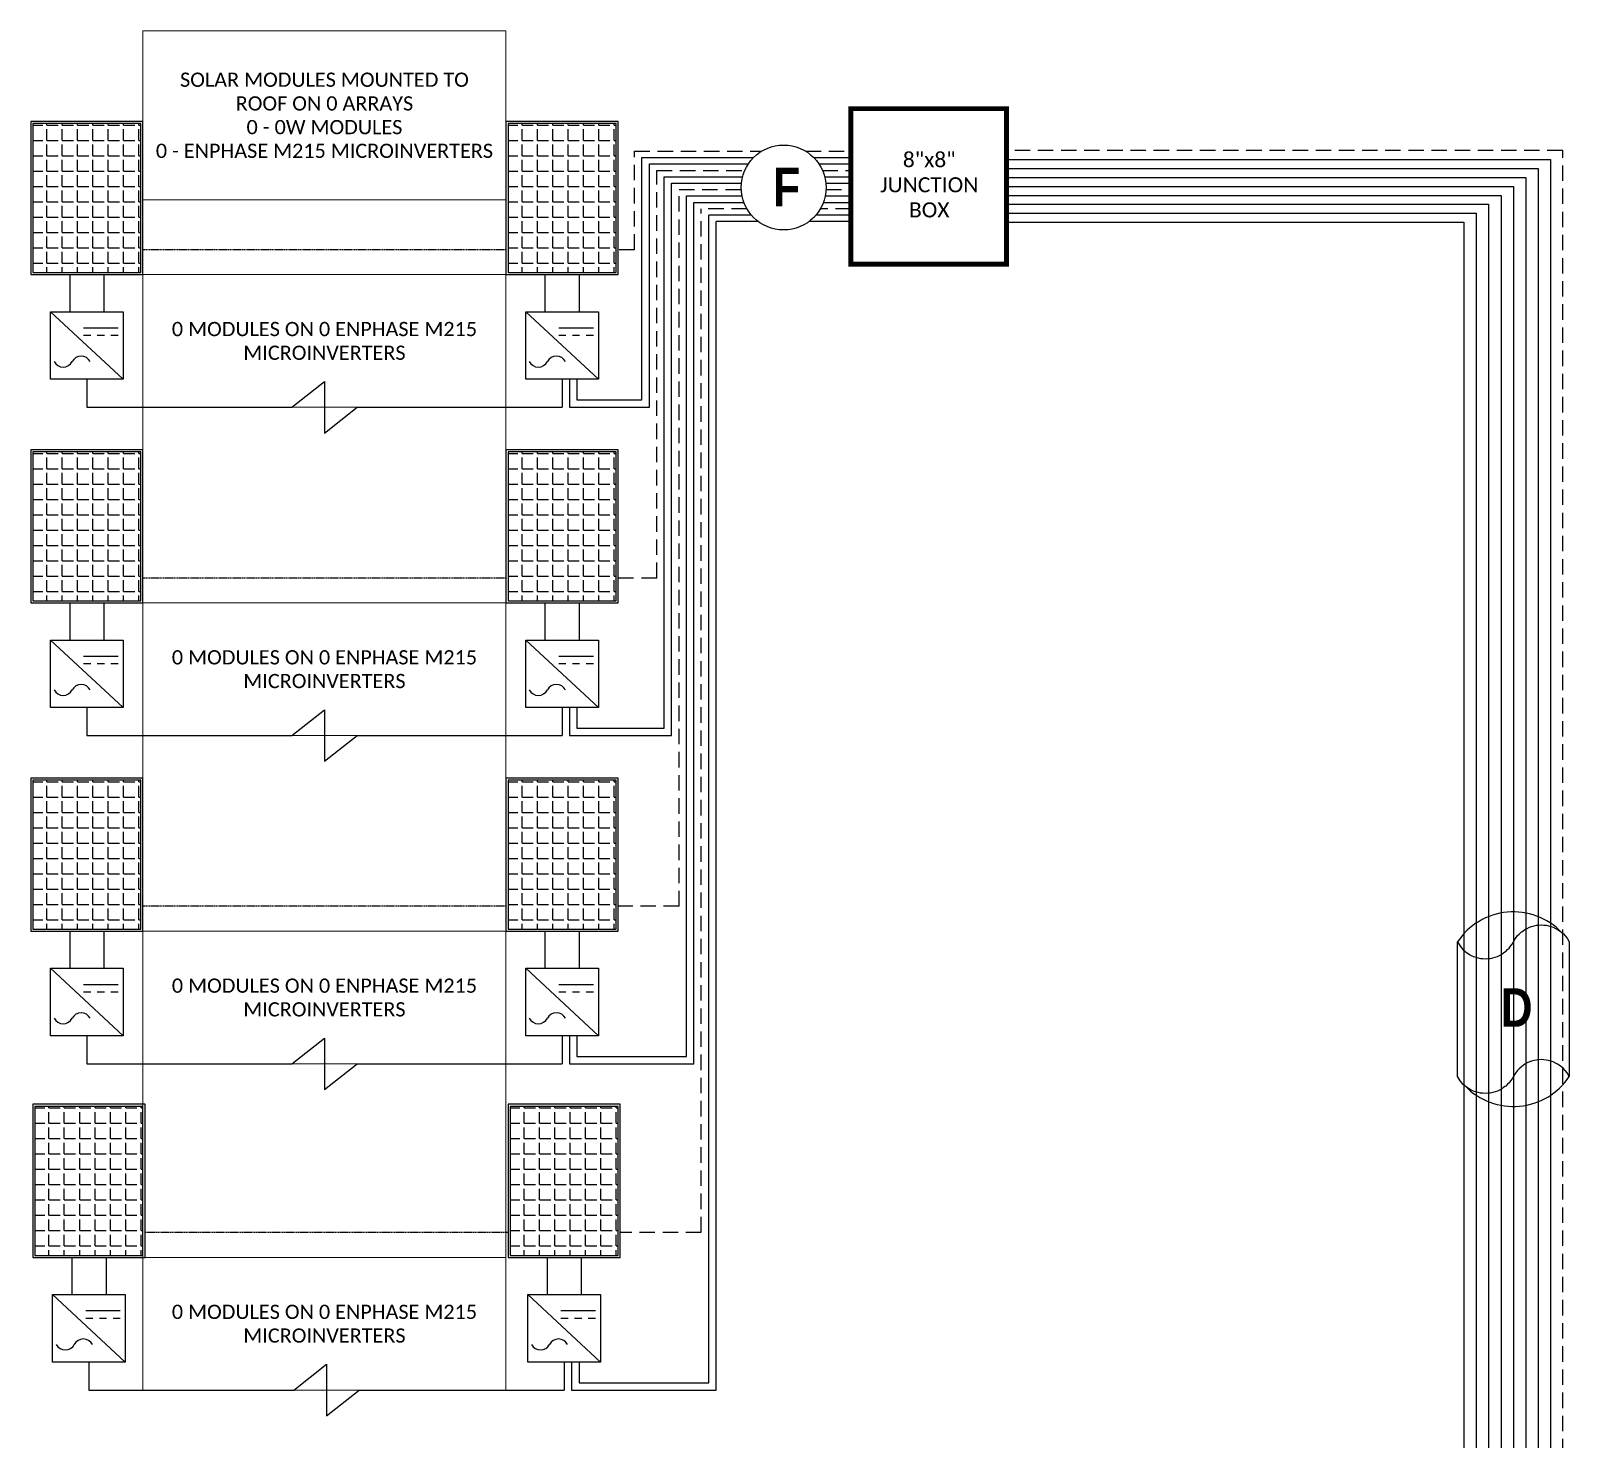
# Model space of a CAD drawing. Header units: feet. Extents: x 24463 to 25062, y 15298 to 15875.
# Drawn here: x 24687.9 to 25061.5, y 15532.8 to 15874.9 of the extents above; entities that cross this region are included whole.
import ezdxf

# ---------------------------------------------------------------- set-up
doc = ezdxf.new("R2010")
doc.units = ezdxf.units.FT
doc.header["$MEASUREMENT"] = 0
doc.linetypes.add('HIDDEN', pattern=[0.375, 0.25, -0.125])
doc.layers.add('TEXT', color=7, linetype='Continuous')
doc.styles.add('ONE LINE TXT', font='techb___.ttf')
doc.styles.get("Standard").update_dxf_attribs({"font": 'calibri.ttf'})

# ---------------------------------------------------------------- blocks, each defined once
blk = doc.blocks.new('*T27')
at = {"layer": 'Defpoints', "color": 8, "linetype": 'ByBlock', "lineweight": 0, "transparency": 16777216}
for p, q in [((0, 0), (88.16, 0)), ((0, 0), (0, -330.21)), ((88.16, 0), (88.16, -330.21)), ((0, -41.08), (88.16, -41.08)), ((0, -59.24), (88.16, -59.24)), ((0, -91.46), (88.16, -91.46)), ((0, -138.99), (88.16, -138.99)), ((0, -171.21), (88.16, -171.21)), ((0, -218.74), (88.16, -218.74)), ((0, -250.97), (88.16, -250.97)), ((0, -297.99), (88.16, -297.99)), ((0, -330.21), (88.16, -330.21))]:
    blk.add_line(p, q, dxfattribs=at)
at = {"color": 0, "linetype": 'Continuous', "transparency": 16777216, "char_height": 3.4544, "width": 83.574, "attachment_point": 5}
for s, insert in [('{\\fCalibri|b0|i0|c0;SOLAR MODULES MOUNTED TO ROOF ON 0 ARRAYS^J0 - 0W MODULES^J0 - ENPHASE M215 MICROINVERTERS', (44.08, -20.54)), ('{\\fCalibri|b0|i0|c0;', (44.08, -50.16)), ('{\\fCalibri|b0|i0|c0;0 MODULES ON 0 ENPHASE M215 MICROINVERTERS', (44.08, -75.35)), ('{\\fCalibri|b0|i0|c0;', (44.08, -115.23)), ('{\\fCalibri|b0|i0|c0;0 MODULES ON 0 ENPHASE M215 MICROINVERTERS', (44.08, -155.1)), ('{\\fCalibri|b0|i0|c0;', (44.08, -194.98)), ('{\\fCalibri|b0|i0|c0;0 MODULES ON 0 ENPHASE M215 MICROINVERTERS', (44.08, -234.86)), ('{\\fCalibri|b0|i0|c0;', (44.08, -274.48)), ('{\\fCalibri|b0|i0|c0;0 MODULES ON 0 ENPHASE M215 MICROINVERTERS', (44.08, -314.1))]:
    blk.add_mtext(s, dxfattribs=dict(at, insert=insert))
blk = doc.blocks.new('8x8box')
at = {"lineweight": 50, "const_width": 1.19}
blk.add_lwpolyline([(37.78, 0), (0, 0), (0, 37.78), (37.78, 37.78)], close=True, dxfattribs=at)
at = {"color": 1, "insert": (19.03, 19.26), "char_height": 3.6576, "attachment_point": 5}
blk.add_mtext_dynamic_manual_height_columns('8"x8"  JUNCTION BOX ', width=0.4767, gutter_width=7.17, heights=[0], dxfattribs=at)
blk = doc.blocks.new('*U26')
at = {"color": 7}
blk.add_lwpolyline([(-13.57, 16.36), (-13.04, 15.49), (-13.04, 15.49), (-13.04, 15.49), (-12.57, 14.89), (-12.16, 14.45), (-11.78, 14.11), (-11.38, 13.79), (-10.75, 13.35), (-10.24, 13.08), (-9.69, 12.82), (-9.13, 12.62), (-8.55, 12.46), (-7.97, 12.35), (-7.39, 12.28), (-6.78, 12.25), (-6.19, 12.28), (-5.6, 12.35), (-5.02, 12.46), (-4.44, 12.62), (-3.89, 12.83), (-3.34, 13.07), (-2.82, 13.36), (-2.36, 13.66), (-2.04, 13.91), (-1.86, 14.05), (-1.39, 14.47), (-1.04, 14.86), (-0.68, 15.3), (-0.32, 15.8), (0, 16.36), (0.32, 16.92), (0.68, 17.42), (1.04, 17.86), (1.39, 18.25), (1.86, 18.67), (2.04, 18.81), (2.36, 19.05), (2.82, 19.36), (3.34, 19.64), (3.89, 19.89), (4.44, 20.09), (5.02, 20.26), (5.6, 20.37), (6.19, 20.44), (6.78, 20.46), (7.39, 20.44), (7.97, 20.37), (8.55, 20.26), (9.13, 20.1), (9.69, 19.89), (10.24, 19.64), (10.75, 19.36), (11.38, 18.93), (11.78, 18.61), (12.16, 18.27), (12.57, 17.82), (13.04, 17.23), (13.04, 17.23), (13.04, 17.23), (13.57, 16.36), (13.57, -16.36), (13.04, -15.49), (13.04, -15.49), (13.04, -15.49), (12.57, -14.89), (12.16, -14.45), (11.78, -14.11), (11.38, -13.79), (10.75, -13.35), (10.24, -13.08), (9.69, -12.82), (9.13, -12.62), (8.55, -12.46), (7.97, -12.35), (7.39, -12.28), (6.78, -12.25), (6.19, -12.28), (5.6, -12.35), (5.02, -12.46), (4.44, -12.62), (3.89, -12.83), (3.34, -13.07), (2.82, -13.36), (2.36, -13.66), (2.04, -13.91), (1.86, -14.05), (1.39, -14.47), (1.04, -14.86), (0.68, -15.3), (0.32, -15.8), (0, -16.36), (-0.32, -16.92), (-0.68, -17.42), (-1.04, -17.86), (-1.39, -18.25), (-1.86, -18.67), (-2.04, -18.81), (-2.36, -19.05), (-2.82, -19.36), (-3.34, -19.64), (-3.89, -19.89), (-4.44, -20.09), (-5.02, -20.26), (-5.6, -20.37), (-6.19, -20.44), (-6.78, -20.46), (-7.39, -20.44), (-7.97, -20.37), (-8.55, -20.26), (-9.13, -20.1), (-9.69, -19.89), (-10.24, -19.64), (-10.75, -19.36), (-11.38, -18.93), (-11.78, -18.61), (-12.16, -18.27), (-12.57, -17.82), (-13.04, -17.23), (-13.04, -17.23), (-13.04, -17.23), (-13.57, -16.36), (-13.57, -16.36)], close=True, dxfattribs=at)
at = {"color": 7, "linetype": 'Continuous'}
for centre, start, end in [((0, 7.35), 43.9732, 146.4265), ((0, -7.35), 223.9732, 326.4265)]:
    blk.add_arc(centre, 16.29, start, end, dxfattribs=at)
at = {"color": 1, "linetype": 'Continuous', "insert": (-3.09, 5.1), "char_height": 9.3833, "attachment_point": 1, "style": 'ONE LINE TXT'}
blk.add_mtext_dynamic_manual_height_columns('{\\W1;\\C256;D}', width=0.1385, gutter_width=2.13, heights=[0], dxfattribs=at)

msp = doc.modelspace()

# ---------------------------------------------------------------- hatches: boundary and pattern name
at = {"linetype": 'Continuous'}
h = msp.add_hatch(dxfattribs=at)
h.set_pattern_fill('ANGLE', color=256, scale=13.54666)
h.set_pattern_definition([(0, (24751.3767, 3834.0787), (0, 3.7253315), [2.709332, -1.0159995]), (90, (24751.3767, 3834.0787), (-3.7253315, 2e-16), [2.709332, -1.0159995])])
h.paths.add_polyline_path([(24688.37, 15852.38), (24688.37, 15816.19), (24714.6, 15816.19), (24714.6, 15852.38)])
h = msp.add_hatch(dxfattribs=at)
h.set_pattern_fill('ANGLE', color=256, scale=13.54666)
h.set_pattern_definition([(0, (24866.7966, 3834.0787), (0, 3.7253315), [2.709332, -1.0159995]), (90, (24866.7966, 3834.0787), (-3.7253315, 2e-16), [2.709332, -1.0159995])])
h.paths.add_polyline_path([(24803.79, 15852.38), (24803.79, 15816.19), (24830.02, 15816.19), (24830.02, 15852.38)])
h = msp.add_hatch(dxfattribs=at)
h.set_pattern_fill('ANGLE', color=256, scale=13.54666)
h.set_pattern_definition([(0, (24751.3767, 3754.3256), (0, 3.7253315), [2.709332, -1.0159995]), (90, (24751.3767, 3754.3256), (-3.7253315, 2e-16), [2.709332, -1.0159995])])
h.paths.add_polyline_path([(24688.37, 15772.62), (24688.37, 15736.44), (24714.6, 15736.44), (24714.6, 15772.62)])
h = msp.add_hatch(dxfattribs=at)
h.set_pattern_fill('ANGLE', color=256, scale=13.54666)
h.set_pattern_definition([(0, (24866.7966, 3754.3256), (0, 3.7253315), [2.709332, -1.0159995]), (90, (24866.7966, 3754.3256), (-3.7253315, 2e-16), [2.709332, -1.0159995])])
h.paths.add_polyline_path([(24803.79, 15772.62), (24803.79, 15736.44), (24830.02, 15736.44), (24830.02, 15772.62)])
h = msp.add_hatch(dxfattribs=at)
h.set_pattern_fill('ANGLE', color=256, scale=13.54666)
h.set_pattern_definition([(0, (24751.3767, 3674.5725), (0, 3.7253315), [2.709332, -1.0159995]), (90, (24751.3767, 3674.5725), (-3.7253315, 2e-16), [2.709332, -1.0159995])])
h.paths.add_polyline_path([(24688.37, 15692.87), (24688.37, 15656.69), (24714.6, 15656.69), (24714.6, 15692.87)])
h = msp.add_hatch(dxfattribs=at)
h.set_pattern_fill('ANGLE', color=256, scale=13.54666)
h.set_pattern_definition([(0, (24866.7966, 3674.5725), (0, 3.7253315), [2.709332, -1.0159995]), (90, (24866.7966, 3674.5725), (-3.7253315, 2e-16), [2.709332, -1.0159995])])
h.paths.add_polyline_path([(24803.79, 15692.87), (24803.79, 15656.69), (24830.02, 15656.69), (24830.02, 15692.87)])
h = msp.add_hatch(dxfattribs=at)
h.set_pattern_fill('ANGLE', color=256, scale=13.54666)
h.set_pattern_definition([(0, (24751.8857, 3595.3284), (0, 3.7253315), [2.709332, -1.0159995]), (90, (24751.8857, 3595.3284), (-3.7253315, 2e-16), [2.709332, -1.0159995])])
h.paths.add_polyline_path([(24688.87, 15613.63), (24688.87, 15577.44), (24715.11, 15577.44), (24715.11, 15613.63)])
h = msp.add_hatch(dxfattribs=at)
h.set_pattern_fill('ANGLE', color=256, scale=13.54666)
h.set_pattern_definition([(0, (24867.3056, 3595.3284), (0, 3.7253315), [2.709332, -1.0159995]), (90, (24867.3056, 3595.3284), (-3.7253315, 2e-16), [2.709332, -1.0159995])])
h.paths.add_polyline_path([(24804.29, 15613.63), (24804.29, 15577.44), (24830.53, 15577.44), (24830.53, 15613.63)])

# ---------------------------------------------------------------- linework, layer by layer
at = {"color": 92, "linetype": 'HIDDEN', "ltscale": 15}
for p, q in [((24834.5, 15845.66), (24865.38, 15845.66)), ((24834.5, 15821.73), (24834.5, 15845.66)), ((24876.07, 15845.66), (24887.06, 15845.66)), ((24839.91, 15841), (24861.29, 15841)), ((24839.91, 15741.98), (24839.91, 15841)), ((24880.16, 15841), (24887.06, 15841)), ((24845.32, 15836.34), (24860.43, 15836.34)), ((24845.32, 15662.23), (24845.32, 15836.34)), ((24881.03, 15836.34), (24887.06, 15836.34)), ((24861.8, 15831.68), (24850.72, 15831.68)), ((24850.72, 15583.07), (24850.72, 15831.68)), ((24887.06, 15831.68), (24879.65, 15831.68)), ((24834.5, 15821.73), (24830.53, 15821.73)), ((24839.91, 15741.98), (24830.53, 15741.98)), ((24845.32, 15662.23), (24830.53, 15662.23)), ((24850.72, 15582.98), (24831.04, 15582.98))]:
    msp.add_line(p, q, dxfattribs=at)
at = {"color": 10, "linetype": 'Continuous'}
for p, q in [((24836.31, 15844.11), (24863.41, 15844.11)), ((24836.31, 15785.26), (24836.31, 15844.11)), ((24878.05, 15844.11), (24887.06, 15844.11)), ((24924.84, 15843.64), (25056.97, 15843.64)), ((25056.97, 15843.64), (25056.97, 15375.01)), ((24841.71, 15839.45), (24860.75, 15839.45)), ((24841.71, 15705.51), (24841.71, 15839.45)), ((24880.7, 15839.45), (24887.06, 15839.45)), ((24924.84, 15839.29), (25050.97, 15839.29)), ((25050.97, 15839.29), (25050.97, 15389.57)), ((24847.12, 15834.79), (24860.62, 15834.79)), ((24847.12, 15625.76), (24847.12, 15834.79)), ((24880.83, 15834.79), (24887.06, 15834.79)), ((24924.84, 15834.94), (25044.97, 15834.94)), ((25044.97, 15834.94), (25044.97, 15404.13)), ((24862.91, 15830.13), (24852.52, 15830.13)), ((24852.52, 15546.51), (24852.52, 15830.13)), ((24887.06, 15830.13), (24878.55, 15830.13)), ((24924.84, 15830.59), (25038.97, 15830.59)), ((25038.97, 15830.59), (25038.97, 15418.69)), ((24820.51, 15785.26), (24836.31, 15785.26)), ((24820.51, 15705.51), (24841.71, 15705.51)), ((24820.51, 15625.76), (24847.12, 15625.76)), ((24821.02, 15546.51), (24852.52, 15546.51))]:
    msp.add_line(p, q, dxfattribs=at)
at = {"linetype": 'Continuous'}
for p, q in [((24838.11, 15842.56), (24862.14, 15842.56)), ((24838.11, 15783.46), (24838.11, 15842.56)), ((24879.31, 15842.56), (24887.06, 15842.56)), ((24843.51, 15837.89), (24860.47, 15837.89)), ((24843.51, 15703.71), (24843.51, 15837.89)), ((24880.98, 15837.89), (24887.06, 15837.89)), ((24848.92, 15833.23), (24861.07, 15833.23)), ((24848.92, 15623.96), (24848.92, 15833.23)), ((24880.38, 15833.23), (24887.06, 15833.23)), ((24864.57, 15828.57), (24854.33, 15828.57)), ((24854.33, 15544.71), (24854.33, 15828.57)), ((24887.06, 15828.57), (24876.88, 15828.57)), ((24697.33, 15815.68), (24697.33, 15806.67)), ((24705.64, 15815.68), (24705.64, 15806.67)), ((24812.75, 15815.68), (24812.75, 15806.67)), ((24821.06, 15815.68), (24821.06, 15806.67)), ((24692.66, 15806.67), (24710.31, 15806.67)), ((24692.66, 15790.28), (24692.66, 15806.67)), ((24692.66, 15806.67), (24710.31, 15790.28)), ((24710.31, 15806.67), (24710.31, 15790.28)), ((24808.08, 15806.67), (24825.73, 15806.67)), ((24808.08, 15790.28), (24808.08, 15806.67)), ((24808.08, 15806.67), (24825.73, 15790.28)), ((24825.73, 15806.67), (24825.73, 15790.28)), ((24710.31, 15790.28), (24692.66, 15790.28)), ((24825.73, 15790.28), (24808.08, 15790.28)), ((24818.71, 15783.46), (24838.11, 15783.46)), ((24697.33, 15735.93), (24697.33, 15726.92)), ((24705.64, 15735.93), (24705.64, 15726.92)), ((24812.75, 15735.93), (24812.75, 15726.92)), ((24821.06, 15735.93), (24821.06, 15726.92)), ((24692.66, 15726.92), (24710.31, 15726.92)), ((24692.66, 15710.53), (24692.66, 15726.92)), ((24692.66, 15726.92), (24710.31, 15710.53)), ((24710.31, 15726.92), (24710.31, 15710.53)), ((24808.08, 15726.92), (24825.73, 15726.92)), ((24808.08, 15710.53), (24808.08, 15726.92)), ((24808.08, 15726.92), (24825.73, 15710.53)), ((24825.73, 15726.92), (24825.73, 15710.53)), ((24710.31, 15710.53), (24692.66, 15710.53)), ((24825.73, 15710.53), (24808.08, 15710.53)), ((24818.71, 15703.71), (24843.51, 15703.71)), ((24697.33, 15656.18), (24697.33, 15647.17)), ((24705.64, 15656.18), (24705.64, 15647.17)), ((24812.75, 15656.18), (24812.75, 15647.17)), ((24821.06, 15656.18), (24821.06, 15647.17)), ((24692.66, 15647.17), (24710.31, 15647.17)), ((24692.66, 15630.78), (24692.66, 15647.17)), ((24692.66, 15647.17), (24710.31, 15630.78)), ((24710.31, 15647.17), (24710.31, 15630.78)), ((24808.08, 15647.17), (24825.73, 15647.17)), ((24808.08, 15630.78), (24808.08, 15647.17)), ((24808.08, 15647.17), (24825.73, 15630.78)), ((24825.73, 15647.17), (24825.73, 15630.78)), ((24710.31, 15630.78), (24692.66, 15630.78)), ((24825.73, 15630.78), (24808.08, 15630.78)), ((24818.71, 15623.96), (24848.92, 15623.96)), ((24697.84, 15576.93), (24697.84, 15567.92)), ((24706.15, 15576.93), (24706.15, 15567.92)), ((24813.26, 15576.93), (24813.26, 15567.92)), ((24821.57, 15576.93), (24821.57, 15567.92)), ((24693.17, 15567.92), (24710.82, 15567.92)), ((24693.17, 15551.53), (24693.17, 15567.92)), ((24693.17, 15567.92), (24710.82, 15551.53)), ((24710.82, 15567.92), (24710.82, 15551.53)), ((24808.59, 15567.92), (24826.24, 15567.92)), ((24808.59, 15551.53), (24808.59, 15567.92)), ((24808.59, 15567.92), (24826.24, 15551.53)), ((24826.24, 15567.92), (24826.24, 15551.53)), ((24710.82, 15551.53), (24693.17, 15551.53)), ((24826.24, 15551.53), (24808.59, 15551.53)), ((24819.22, 15544.71), (24854.33, 15544.71))]:
    msp.add_line(p, q, dxfattribs=at)
at = {"color": 7, "linetype": 'Continuous'}
for p, q in [((24924.84, 15841.47), (25053.97, 15841.47)), ((25053.97, 15841.47), (25053.97, 15378.38)), ((24924.84, 15837.12), (25047.97, 15837.12)), ((25047.97, 15837.12), (25047.97, 15392.95)), ((24924.84, 15832.77), (25041.97, 15832.77)), ((25041.97, 15832.77), (25041.97, 15407.51)), ((24924.84, 15828.42), (25035.97, 15828.42)), ((25035.97, 15828.42), (25035.97, 15422.07)), ((24709.08, 15802.68), (24700.69, 15802.68)), ((24702.44, 15800.86), (24700.69, 15800.86)), ((24705.76, 15800.86), (24704.01, 15800.86)), ((24709.08, 15800.86), (24707.33, 15800.86)), ((24824.5, 15802.68), (24816.11, 15802.68)), ((24817.86, 15800.86), (24816.11, 15800.86)), ((24821.18, 15800.86), (24819.43, 15800.86)), ((24824.5, 15800.86), (24822.75, 15800.86)), ((24751.24, 15783.46), (24759.19, 15789.73)), ((24759.19, 15789.73), (24759.19, 15777.2)), ((24759.19, 15777.2), (24767.15, 15783.46)), ((24709.08, 15722.93), (24700.69, 15722.93)), ((24702.44, 15721.11), (24700.69, 15721.11)), ((24705.76, 15721.11), (24704.01, 15721.11)), ((24709.08, 15721.11), (24707.33, 15721.11)), ((24824.5, 15722.93), (24816.11, 15722.93)), ((24817.86, 15721.11), (24816.11, 15721.11)), ((24821.18, 15721.11), (24819.43, 15721.11)), ((24824.5, 15721.11), (24822.75, 15721.11)), ((24751.24, 15703.71), (24759.19, 15709.97)), ((24759.19, 15709.97), (24759.19, 15697.45)), ((24759.19, 15697.45), (24767.15, 15703.71)), ((24709.08, 15643.17), (24700.69, 15643.17)), ((24824.5, 15643.17), (24816.11, 15643.17)), ((24702.44, 15641.36), (24700.69, 15641.36)), ((24705.76, 15641.36), (24704.01, 15641.36)), ((24709.08, 15641.36), (24707.33, 15641.36)), ((24817.86, 15641.36), (24816.11, 15641.36)), ((24821.18, 15641.36), (24819.43, 15641.36)), ((24824.5, 15641.36), (24822.75, 15641.36)), ((24751.24, 15623.96), (24759.19, 15630.22)), ((24759.19, 15630.22), (24759.19, 15617.69)), ((24759.19, 15617.69), (24767.15, 15623.96)), ((24709.59, 15563.93), (24701.2, 15563.93)), ((24825.01, 15563.93), (24816.62, 15563.93)), ((24702.95, 15562.11), (24701.2, 15562.11)), ((24706.27, 15562.11), (24704.52, 15562.11)), ((24709.59, 15562.11), (24707.84, 15562.11)), ((24818.37, 15562.11), (24816.62, 15562.11)), ((24821.69, 15562.11), (24819.94, 15562.11)), ((24825.01, 15562.11), (24823.26, 15562.11)), ((24751.75, 15544.71), (24759.7, 15550.98)), ((24759.7, 15550.98), (24759.7, 15538.45)), ((24759.7, 15538.45), (24767.66, 15544.71))]:
    msp.add_line(p, q, dxfattribs=at)
at = {"linetype": 'Continuous', "flags": 128}
for points in [[(24687.86, 15852.89), (24687.86, 15815.68), (24715.11, 15815.68), (24715.11, 15852.89), (24687.86, 15852.89)], [(24803.28, 15852.89), (24803.28, 15815.68), (24830.53, 15815.68), (24830.53, 15852.89), (24803.28, 15852.89)], [(24701.48, 15790.28), (24701.48, 15783.46)], [(24816.9, 15790.28), (24816.9, 15783.46)], [(24818.71, 15790.28), (24818.71, 15783.46)], [(24701.48, 15783.46), (24751.24, 15783.46)], [(24767.15, 15783.46), (24816.9, 15783.46)], [(24687.86, 15773.13), (24687.86, 15735.93), (24715.11, 15735.93), (24715.11, 15773.13), (24687.86, 15773.13)], [(24803.28, 15773.13), (24803.28, 15735.93), (24830.53, 15735.93), (24830.53, 15773.13), (24803.28, 15773.13)], [(24701.48, 15710.53), (24701.48, 15703.71)], [(24816.9, 15710.53), (24816.9, 15703.71)], [(24818.71, 15710.53), (24818.71, 15703.71)], [(24701.48, 15703.71), (24751.24, 15703.71)], [(24767.15, 15703.71), (24816.9, 15703.71)], [(24687.86, 15693.38), (24687.86, 15656.18), (24715.11, 15656.18), (24715.11, 15693.38), (24687.86, 15693.38)], [(24803.28, 15693.38), (24803.28, 15656.18), (24830.53, 15656.18), (24830.53, 15693.38), (24803.28, 15693.38)], [(24701.48, 15630.78), (24701.48, 15623.96)], [(24816.9, 15630.78), (24816.9, 15623.96)], [(24818.71, 15630.78), (24818.71, 15623.96)], [(24701.48, 15623.96), (24751.24, 15623.96)], [(24767.15, 15623.96), (24816.9, 15623.96)], [(24688.37, 15614.13), (24688.37, 15576.93), (24715.62, 15576.93), (24715.62, 15614.13), (24688.37, 15614.13)], [(24803.79, 15614.13), (24803.79, 15576.93), (24831.04, 15576.93), (24831.04, 15614.13), (24803.79, 15614.13)], [(24701.99, 15551.53), (24701.99, 15544.71)], [(24817.41, 15551.53), (24817.41, 15544.71)], [(24819.22, 15551.53), (24819.22, 15544.71)], [(24701.99, 15544.71), (24751.75, 15544.71)], [(24767.66, 15544.71), (24817.41, 15544.71)]]:
    msp.add_lwpolyline(points, dxfattribs=at)
for points in [[(24688.37, 15852.38), (24688.37, 15816.19), (24714.6, 15816.19), (24714.6, 15852.38)], [(24803.79, 15852.38), (24803.79, 15816.19), (24830.02, 15816.19), (24830.02, 15852.38)], [(24688.37, 15772.62), (24688.37, 15736.44), (24714.6, 15736.44), (24714.6, 15772.62)], [(24803.79, 15772.62), (24803.79, 15736.44), (24830.02, 15736.44), (24830.02, 15772.62)], [(24688.37, 15692.87), (24688.37, 15656.69), (24714.6, 15656.69), (24714.6, 15692.87)], [(24803.79, 15692.87), (24803.79, 15656.69), (24830.02, 15656.69), (24830.02, 15692.87)], [(24688.87, 15613.63), (24688.87, 15577.44), (24715.11, 15577.44), (24715.11, 15613.63)], [(24804.29, 15613.63), (24804.29, 15577.44), (24830.53, 15577.44), (24830.53, 15613.63)]]:
    msp.add_lwpolyline(points, close=True, dxfattribs=at)
at = {"color": 92, "linetype": 'HIDDEN', "ltscale": 0.3, "flags": 128}
for points in [[(24803.28, 15821.73), (24715.11, 15821.73)], [(24803.28, 15741.98), (24715.11, 15741.98)], [(24803.28, 15662.23), (24715.11, 15662.23)], [(24803.79, 15582.98), (24715.62, 15582.98)]]:
    msp.add_lwpolyline(points, dxfattribs=at)
at = {"color": 10, "linetype": 'Continuous', "flags": 128}
for points in [[(24820.51, 15790.28), (24820.51, 15785.26)], [(24820.51, 15710.53), (24820.51, 15705.51)], [(24820.51, 15630.78), (24820.51, 15625.76)], [(24821.02, 15551.53), (24821.02, 15546.51)]]:
    msp.add_lwpolyline(points, dxfattribs=at)
at = {"color": 7, "linetype": 'Continuous'}
msp.add_circle((24870.73, 15836.85), 10.31, dxfattribs=at)
at = {"linetype": 'Continuous'}
for centre, start, end in [((24700.11, 15793.39), 27.6639, 152.3361), ((24815.53, 15793.39), 27.6639, 152.3361), ((24695.73, 15795.69), 207.6639, 332.3361), ((24811.15, 15795.69), 207.6639, 332.3361), ((24695.73, 15715.94), 207.6639, 332.3361), ((24700.11, 15713.64), 27.6639, 152.3361), ((24811.15, 15715.94), 207.6639, 332.3361), ((24815.53, 15713.64), 27.6639, 152.3361), ((24695.73, 15636.18), 207.6639, 332.3361), ((24700.11, 15633.88), 27.6639, 152.3361), ((24811.15, 15636.18), 207.6639, 332.3361), ((24815.53, 15633.88), 27.6639, 152.3361), ((24700.62, 15554.64), 27.6639, 152.3361), ((24816.04, 15554.64), 27.6639, 152.3361), ((24696.24, 15556.94), 207.6639, 332.3361), ((24811.66, 15556.94), 207.6639, 332.3361)]:
    msp.add_arc(centre, 2.48, start, end, dxfattribs=at)
at = {"layer": 'TEXT', "color": 92, "linetype": 'HIDDEN', "ltscale": 15}
for p, q in [((25059.97, 15845.82), (24924.84, 15845.82)), ((25059.97, 15332.22), (25059.97, 15845.82))]:
    msp.add_line(p, q, dxfattribs=at)

# ---------------------------------------------------------------- block references
msp.add_blockref('*T27', (24715.11, 15874.92))
at = {"color": 7}
msp.add_blockref('8x8box', (24887.06, 15818.23), dxfattribs=at)

# ---------------------------------------------------------------- texts
at = {"color": 1, "linetype": 'Continuous', "insert": (24868.18, 15841.64), "char_height": 9.3833, "attachment_point": 1, "style": 'ONE LINE TXT'}
msp.add_mtext_dynamic_manual_height_columns('{\\W1;\\C256;F}', width=0.1385, gutter_width=2.13, heights=[0], dxfattribs=at)

# ---------------------------------------------------------------- next in the draw order: block references
at = {"color": 7}
msp.add_blockref('*U26', (25047.97, 15637.24), dxfattribs=at)

doc.saveas('drawing.dxf')
